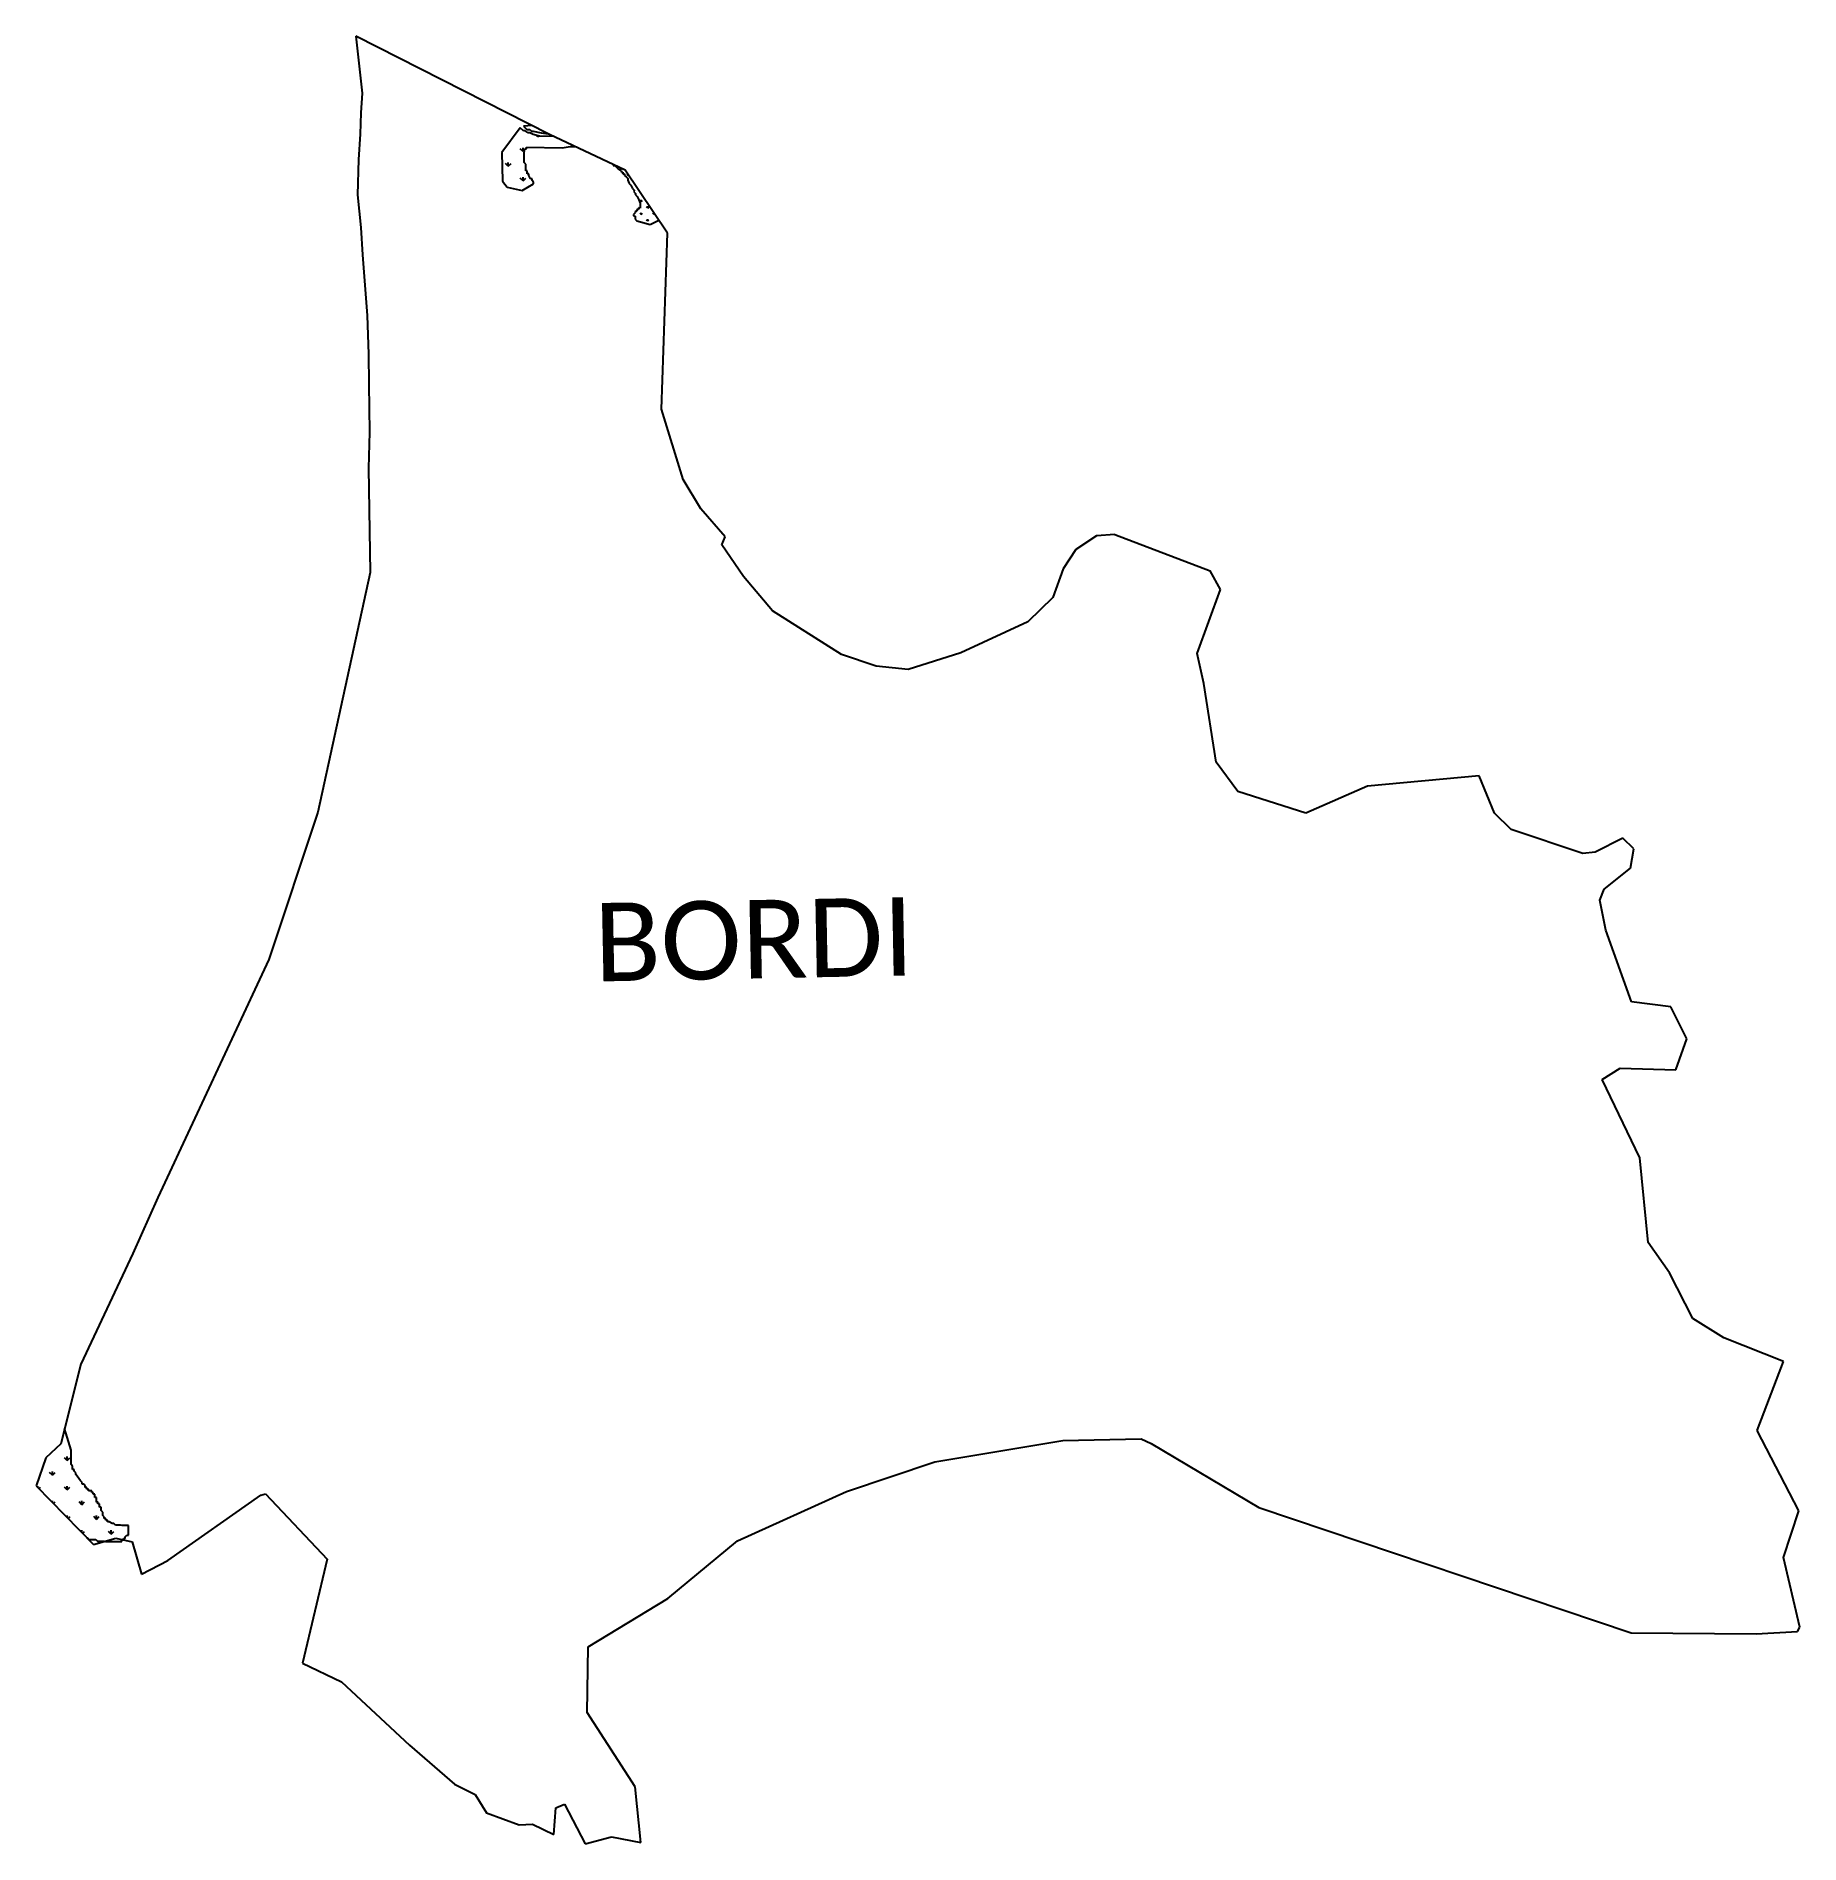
# Model space of a CAD drawing. Header units: metres. Extents: x 262723 to 267030, y 2222791 to 2227206.
import ezdxf

# ---------------------------------------------------------------- set-up
doc = ezdxf.new("R2010")
doc.units = ezdxf.units.M
for name, color, linetype in [('MANGROOVES', 112, 'Continuous'), ('village', 3, 'Continuous'), ('VILLAGE NAME', 250, 'Continuous')]:
    doc.layers.add(name, color=color, linetype=linetype)
doc.styles.add('MtXpl_Calibri', font='calibri.ttf')

msp = doc.modelspace()

# ---------------------------------------------------------------- linework, layer by layer
at = {"layer": 'MANGROOVES'}
for p, q in [((263905.2, 2226982.3), (263860.4, 2226921.7)), ((263912.9, 2226974.2), (263905.2, 2226982.3)), ((263933.8, 2226987.5), (263913, 2226986.3)), ((263913, 2226986.3), (263917.1, 2226982.1)), ((263916.9, 2226974.2), (263912.9, 2226974.2)), ((263924.7, 2226970), (263916.9, 2226974.2)), ((263917.1, 2226982.1), (263920.9, 2226978)), ((263920.9, 2226978), (263928.8, 2226977.9)), ((263928.7, 2226970), (263924.7, 2226970)), ((263936.5, 2226965.8), (263928.7, 2226970)), ((263928.8, 2226977.9), (263932.7, 2226973.8)), ((263932.7, 2226973.8), (263936.7, 2226973.7)), ((263952.2, 2226961.5), (263936.5, 2226965.8)), ((263936.7, 2226973.7), (263956.4, 2226969.4)), ((263987.2, 2226960.8), (263952.2, 2226961.5)), ((263956.4, 2226969.4), (263973.3, 2226967.5)), ((263860.4, 2226921.7), (263861.9, 2226852)), ((263914.6, 2226897.1), (263914.9, 2226920.9)), ((263914.6, 2226897.1), (263914.9, 2226920.9)), ((263918.5, 2226893.1), (263914.6, 2226897.1)), ((263918.5, 2226893.1), (263914.6, 2226897.1)), ((263914.9, 2226920.9), (263916, 2226930.7)), ((263916, 2226930.7), (263919.9, 2226930.6)), ((263919.9, 2226930.6), (263920, 2226934.5)), ((263920, 2226934.5), (264007, 2226932.7)), ((264007, 2226932.7), (264026.9, 2226936.2)), ((264026.9, 2226936.2), (264039.8, 2226936)), ((263861.9, 2226852), (263873.4, 2226836.6)), ((263918.3, 2226877.3), (263918.5, 2226893.1)), ((263918.3, 2226877.3), (263918.5, 2226893.1)), ((263922.2, 2226877.2), (263918.3, 2226877.3)), ((263922.2, 2226877.2), (263918.3, 2226877.3)), ((263922.1, 2226869.3), (263922.2, 2226877.2)), ((263922.1, 2226869.3), (263922.2, 2226877.2)), ((263926.1, 2226869.2), (263922.1, 2226869.3)), ((263926.1, 2226869.2), (263922.1, 2226869.3)), ((263926, 2226865.3), (263926.1, 2226869.2)), ((263926, 2226865.3), (263926.1, 2226869.2)), ((263929.9, 2226857.3), (263926, 2226865.3)), ((263929.9, 2226857.3), (263926, 2226865.3)), ((263933.8, 2226857.2), (263929.9, 2226857.3)), ((263933.8, 2226857.2), (263929.9, 2226857.3)), ((263933.8, 2226853.3), (263933.8, 2226857.2)), ((263933.8, 2226853.3), (263933.8, 2226857.2)), ((263937.7, 2226849.3), (263933.8, 2226853.3)), ((263937.7, 2226849.3), (263933.8, 2226853.3)), ((264132.3, 2226892.2), (264132.3, 2226890)), ((264132.3, 2226892.2), (264132.3, 2226890)), ((264132.3, 2226890), (264136.2, 2226890)), ((264132.3, 2226890), (264136.2, 2226890)), ((264136.2, 2226890), (264140.1, 2226886)), ((264136.2, 2226890), (264140.1, 2226886)), ((264140.1, 2226886), (264144, 2226881.9)), ((264140.1, 2226886), (264144, 2226881.9)), ((264144, 2226881.9), (264151.9, 2226877.9)), ((264144, 2226881.9), (264151.9, 2226877.9)), ((264151.9, 2226877.9), (264152.6, 2226873.9)), ((264152.6, 2226873.9), (264155.8, 2226873.9)), ((264155.8, 2226873.9), (264155.7, 2226869.9)), ((264155.7, 2226869.9), (264159.7, 2226869.8)), ((264159.7, 2226869.8), (264159.6, 2226865.9)), ((264159.6, 2226865.9), (264163.5, 2226861.9)), ((264163.5, 2226861.9), (264167.4, 2226857.9)), ((264167.4, 2226857.9), (264167.4, 2226853.9)), ((264167.4, 2226853.9), (264171.2, 2226845.9)), ((263873.4, 2226836.6), (263909.6, 2226828.8)), ((263909.6, 2226828.8), (263937.6, 2226845.3)), ((263937.6, 2226845.3), (263937.7, 2226849.3)), ((263937.6, 2226847.3), (263937.7, 2226849.3)), ((263937.6, 2226847.3), (263937.6, 2226847.3)), ((264171.2, 2226845.9), (264175.1, 2226841.9)), ((264175.1, 2226841.9), (264179, 2226833.9)), ((264179, 2226833.9), (264182.9, 2226829.9)), ((264182.9, 2226829.9), (264182.8, 2226825.9)), ((264182.8, 2226825.9), (264186.7, 2226821.9)), ((264186.7, 2226821.9), (264186.7, 2226818)), ((264186.7, 2226818), (264190.6, 2226814)), ((264190.6, 2226814), (264194.4, 2226806)), ((264194.4, 2226806), (264198.3, 2226798)), ((264186, 2226774.4), (264182, 2226770.5)), ((264182, 2226770.5), (264182, 2226766.6)), ((264182, 2226766.6), (264185.9, 2226766.5)), ((264185.9, 2226766.5), (264185.8, 2226758.6)), ((264186.1, 2226778.4), (264186, 2226774.4)), ((264190.1, 2226778.3), (264186.1, 2226778.4)), ((264194.1, 2226782.2), (264190.1, 2226782.3)), ((264190.1, 2226782.3), (264190.1, 2226778.3)), ((264198.1, 2226786.1), (264194.1, 2226786.2)), ((264194.1, 2226786.2), (264194.1, 2226782.2)), ((264198.3, 2226798), (264198.1, 2226786.1)), ((264185.8, 2226758.6), (264189.7, 2226754.6)), ((264189.7, 2226754.6), (264222.4, 2226746.1)), ((264222.4, 2226746.1), (264243.2, 2226756.2)), ((262808.3, 2223752.7), (262792, 2223804.9)), ((262807.8, 2223717.1), (262807.9, 2223721)), ((262811.7, 2223713), (262807.8, 2223717.1)), ((262807.9, 2223725), (262808, 2223728.9)), ((262807.9, 2223721), (262807.9, 2223725)), ((262808, 2223732.9), (262808.2, 2223744.8)), ((262808, 2223728.9), (262808, 2223732.9)), ((262808.2, 2223744.8), (262808.3, 2223748.7)), ((262808.3, 2223748.7), (262808.3, 2223752.7)), ((262811.6, 2223709.1), (262811.7, 2223713)), ((262811.6, 2223705.1), (262811.6, 2223709.1)), ((262815.5, 2223705.1), (262811.6, 2223705.1)), ((262815.5, 2223701.1), (262815.5, 2223705.1)), ((262819.4, 2223697.1), (262815.5, 2223701.1)), ((262819.3, 2223693.1), (262819.4, 2223697.1)), ((262823.2, 2223689.1), (262819.3, 2223693.1)), ((262831, 2223677.1), (262823.2, 2223689.1)), ((262834.9, 2223673.1), (262831, 2223677.1)), ((262834.8, 2223669.2), (262834.9, 2223673.1)), ((262838.8, 2223669.1), (262834.8, 2223669.2)), ((262842.7, 2223665.1), (262838.8, 2223669.1)), ((262842.6, 2223661.1), (262842.7, 2223665.1)), ((262846.6, 2223661.1), (262842.6, 2223661.1)), ((262846.5, 2223657.1), (262846.6, 2223661.1)), ((262850.5, 2223657), (262846.5, 2223657.1)), ((262850.4, 2223653.1), (262850.5, 2223657)), ((262854.4, 2223653), (262850.4, 2223653.1)), ((262858.4, 2223653), (262854.4, 2223653)), ((262858.3, 2223649), (262858.4, 2223653)), ((262862.3, 2223649), (262858.3, 2223649)), ((262862.2, 2223645), (262862.3, 2223649)), ((262866.2, 2223644.9), (262862.2, 2223645)), ((262866, 2223637), (262866.1, 2223641)), ((262870, 2223637), (262866, 2223637)), ((262866.1, 2223641), (262866.2, 2223644.9)), ((262869.8, 2223625.1), (262869.9, 2223629)), ((262869.9, 2223633), (262870, 2223637)), ((262869.9, 2223629), (262869.9, 2223633)), ((262873.8, 2223625), (262869.8, 2223625.1)), ((262873.7, 2223621.1), (262873.8, 2223625)), ((262877.7, 2223621), (262873.7, 2223621.1)), ((262877.6, 2223617.1), (262877.7, 2223621)), ((262877.6, 2223613.1), (262877.6, 2223617.1)), ((262881.5, 2223613), (262877.6, 2223613.1)), ((262881.4, 2223605.1), (262881.5, 2223609.1)), ((262885.3, 2223601.1), (262881.4, 2223605.1)), ((262881.5, 2223609.1), (262881.5, 2223613)), ((262885.2, 2223593.2), (262885.3, 2223597.1)), ((262889.1, 2223589.2), (262885.2, 2223593.2)), ((262885.3, 2223597.1), (262885.3, 2223601.1)), ((262889.1, 2223585.2), (262889.1, 2223589.2)), ((262893, 2223585.2), (262889.1, 2223585.2)), ((262893, 2223581.2), (262893, 2223585.2)), ((262896.9, 2223581.1), (262893, 2223581.2)), ((262896.9, 2223577.2), (262896.9, 2223581.1)), ((262900.8, 2223577.1), (262896.9, 2223577.2)), ((262908.7, 2223573), (262900.8, 2223577.1)), ((262912.6, 2223573), (262908.7, 2223573)), ((262916.5, 2223569), (262912.6, 2223573)), ((262920.5, 2223568.9), (262916.5, 2223569)), ((262924.5, 2223568.9), (262920.5, 2223568.9)), ((262928.4, 2223568.8), (262924.5, 2223568.9)), ((262932.4, 2223568.7), (262928.4, 2223568.8)), ((262936.3, 2223568.7), (262932.4, 2223568.7)), ((262940.3, 2223568.6), (262936.3, 2223568.7)), ((262939.8, 2223537), (262939.9, 2223540.9)), ((262939.9, 2223540.9), (262943.9, 2223544.8)), ((262944.3, 2223568.6), (262940.3, 2223568.6)), ((262943.9, 2223544.8), (262947.9, 2223544.8)), ((262948.2, 2223568.5), (262944.3, 2223568.6)), ((262947.9, 2223548.7), (262948, 2223552.7)), ((262947.9, 2223544.8), (262947.9, 2223548.7)), ((262948, 2223552.7), (262948.1, 2223560.6)), ((262948, 2223552.7), (262948.1, 2223560.6)), ((262948.1, 2223560.6), (262948.2, 2223564.6)), ((262948.2, 2223564.6), (262948.2, 2223568.5)), ((262847.2, 2223538.3), (262848.8, 2223538.3)), ((262848.8, 2223538.3), (262848.8, 2223536.7)), ((262851.1, 2223534.3), (262852.7, 2223534.2)), ((262852.7, 2223534.2), (262856.7, 2223534.2)), ((262856.7, 2223534.2), (262860.6, 2223534.1)), ((262860.6, 2223534.1), (262864.6, 2223534.1)), ((262864.6, 2223534.1), (262868.5, 2223534)), ((262868.5, 2223534), (262872.4, 2223530)), ((262872.4, 2223530), (262876.4, 2223529.9)), ((262876.4, 2223529.9), (262880.3, 2223529.9)), ((262880.3, 2223529.9), (262884.3, 2223529.8)), ((262884.3, 2223529.8), (262888.3, 2223529.8)), ((262888.3, 2223529.8), (262892.2, 2223529.7)), ((262892.2, 2223529.7), (262896.2, 2223529.7)), ((262896.2, 2223529.7), (262900.1, 2223529.6)), ((262900.1, 2223529.6), (262904.1, 2223529.5)), ((262904.1, 2223529.5), (262908.1, 2223529.5)), ((262908.1, 2223529.5), (262912, 2223529.4)), ((262912, 2223529.4), (262919.9, 2223529.3)), ((262919.9, 2223529.3), (262923.9, 2223529.3)), ((262923.9, 2223529.3), (262927.9, 2223529.2)), ((262927.9, 2223529.2), (262931.8, 2223529.1)), ((262931.8, 2223529.1), (262931.9, 2223533.1)), ((262931.9, 2223533.1), (262935.8, 2223533.1)), ((262935.8, 2223533.1), (262935.9, 2223537)), ((262935.9, 2223537), (262939.8, 2223537))]:
    msp.add_line(p, q, dxfattribs=at)
at = {"layer": 'MANGROOVES', "linetype": 'Continuous'}
for p, q in [((263947.7, 2226959.8), (263943.6, 2226963.9)), ((263947.7, 2226959.8), (263947.7, 2226962.8)), ((263947.7, 2226959.8), (263950, 2226962.2)), ((263875.8, 2226888), (263869.1, 2226894.7)), ((263875.8, 2226888), (263875.8, 2226897.5)), ((263875.8, 2226888), (263882.6, 2226894.7)), ((263911.8, 2226923.9), (263905, 2226930.6)), ((263911.8, 2226923.9), (263911.8, 2226933.4)), ((263911.8, 2226923.9), (263915.7, 2226927.8)), ((263918.5, 2226930.6), (263918.5, 2226930.6)), ((263983.6, 2226933.2), (263983.6, 2226933.4)), ((263911.8, 2226852.1), (263905, 2226858.8)), ((263911.8, 2226852.1), (263911.8, 2226861.6)), ((263911.8, 2226852.1), (263918.5, 2226858.8)), ((264153.2, 2226880.8), (264150.2, 2226883.7)), ((264153.2, 2226880.8), (264153.2, 2226882.4)), ((264153.2, 2226880.8), (264154.2, 2226881.9)), ((264169, 2226865), (264166, 2226868)), ((264169, 2226865), (264169, 2226866.9)), ((264169, 2226865), (264169.7, 2226865.8)), ((264186.7, 2226819.5), (264187.7, 2226820.6)), ((264200.6, 2226801.8), (264200.6, 2226806)), ((264200.6, 2226801.8), (264197.6, 2226804.7)), ((264200.6, 2226770.2), (264197.6, 2226773.1)), ((264200.6, 2226801.8), (264203.5, 2226804.7)), ((264200.6, 2226770.2), (264200.6, 2226774.4)), ((264200.6, 2226770.2), (264203.5, 2226773.1)), ((264216.4, 2226786), (264213.4, 2226788.9)), ((264216.4, 2226786), (264216.4, 2226790.2)), ((264216.4, 2226786), (264219.3, 2226788.9)), ((264232.2, 2226770.2), (264229.2, 2226773.1)), ((264232.2, 2226770.2), (264232.2, 2226772.6)), ((264232.2, 2226770.2), (264233.2, 2226771.1)), ((264187.4, 2226757), (264187.7, 2226757.3)), ((264216.4, 2226754.4), (264213.4, 2226757.3)), ((264216.4, 2226754.4), (264216.4, 2226758.6)), ((264216.4, 2226754.4), (264219.3, 2226757.3)), ((262798.2, 2223726.9), (262791.5, 2223733.7)), ((262798.2, 2223726.9), (262798.2, 2223736.5)), ((262798.2, 2223726.9), (262805, 2223733.7)), ((262762.3, 2223691), (262755.6, 2223697.8)), ((262762.3, 2223691), (262762.3, 2223700.5)), ((262762.3, 2223691), (262769, 2223697.8)), ((262726.4, 2223661.7), (262726.4, 2223664.6)), ((262729.7, 2223658.4), (262733.1, 2223661.8)), ((262762.3, 2223625), (262762.3, 2223628.7)), ((262798.2, 2223655.1), (262791.5, 2223661.8)), ((262798.2, 2223655.1), (262798.2, 2223664.6)), ((262798.2, 2223655.1), (262805, 2223661.8)), ((262834.1, 2223619.2), (262834.1, 2223628.7)), ((262765.2, 2223622.1), (262769, 2223625.9)), ((262798.2, 2223588.3), (262798.2, 2223592.8)), ((262800.7, 2223585.8), (262805, 2223590)), ((262834.1, 2223619.2), (262827.4, 2223625.9)), ((262834.1, 2223619.2), (262840.9, 2223625.9)), ((262870.1, 2223583.3), (262863.3, 2223590)), ((262870.1, 2223583.3), (262870.1, 2223592.8)), ((262870.1, 2223583.3), (262876.8, 2223590)), ((262834.1, 2223551.6), (262834.1, 2223556.9)), ((262836.3, 2223549.5), (262840.9, 2223554.1)), ((262906, 2223547.3), (262899.2, 2223554.1)), ((262906, 2223547.3), (262906, 2223556.9)), ((262906, 2223547.3), (262912.7, 2223554.1))]:
    msp.add_line(p, q, dxfattribs=at)
at = {"layer": 'village'}
for p, q in [((263976.3, 2226966), (263503.7, 2227205.8)), ((263503.7, 2227205.8), (263518.9, 2227066.8)), ((263518.9, 2227066.8), (263515.5, 2227018.5)), ((263515.5, 2227018.5), (263513.7, 2226966.5)), ((263513.7, 2226966.5), (263509.9, 2226904.8)), ((264161.2, 2226878.6), (263976.3, 2226966)), ((263509.9, 2226904.8), (263507.9, 2226818.3)), ((264264.3, 2226724.6), (264161.2, 2226878.6)), ((263507.9, 2226818.3), (263515.4, 2226738.9)), ((263515.4, 2226738.9), (263519.6, 2226671.5)), ((264249.6, 2226295), (264264.3, 2226724.6)), ((263519.6, 2226671.5), (263525.7, 2226597.7)), ((263525.7, 2226597.7), (263531.5, 2226523.2)), ((263531.5, 2226523.2), (263534.4, 2226429.1)), ((263534.4, 2226429.1), (263535.3, 2226356.2)), ((263535.3, 2226356.2), (263536.8, 2226238.5)), ((264303, 2226123.1), (264249.6, 2226295)), ((263536.8, 2226238.5), (263534.4, 2226150.9)), ((263534.4, 2226150.9), (263538.7, 2225895.5)), ((264346.3, 2226051.4), (264303, 2226123.1)), ((264405.6, 2225983.4), (264346.3, 2226051.4)), ((264397.3, 2225963.3), (264405.6, 2225983.4)), ((265312.8, 2225985.4), (265261.7, 2225952.3)), ((265357, 2225988.5), (265312.8, 2225985.4)), ((265357, 2225988.5), (265590.1, 2225899.9)), ((264450.2, 2225886.1), (264397.3, 2225963.3)), ((265261.7, 2225952.3), (265230.7, 2225904.6)), ((263538.7, 2225895.5), (263411, 2225310.7)), ((264521.5, 2225802.6), (264450.2, 2225886.1)), ((265230.7, 2225904.6), (265205.6, 2225834.6)), ((265615.6, 2225854.4), (265590.1, 2225899.9)), ((265205.6, 2225834.6), (265144.7, 2225775.7)), ((265558.3, 2225697.7), (265615.6, 2225854.4)), ((264689.3, 2225695.3), (264521.5, 2225802.6)), ((265144.7, 2225775.7), (264981, 2225699.3)), ((264774.4, 2225667.5), (264689.3, 2225695.3)), ((264852.6, 2225659.3), (264774.4, 2225667.5)), ((264981, 2225699.3), (264852.6, 2225659.3)), ((265574.5, 2225624.9), (265558.3, 2225697.7)), ((265605, 2225432.9), (265574.5, 2225624.9)), ((265657.5, 2225361.1), (265605, 2225432.9)), ((266246.9, 2225399), (265974.7, 2225373.7)), ((266284.2, 2225308.4), (266246.9, 2225399)), ((265823.4, 2225308.1), (265657.5, 2225361.1)), ((265974.7, 2225373.7), (265823.4, 2225308.1)), ((263411, 2225310.7), (263291.1, 2224951)), ((266325.3, 2225267.9), (266284.2, 2225308.4)), ((266500.1, 2225209.7), (266325.3, 2225267.9)), ((266597.6, 2225246.9), (266530.1, 2225212.5)), ((266624.9, 2225220.9), (266597.6, 2225246.9)), ((266616.7, 2225174.2), (266624.9, 2225220.9)), ((266530.1, 2225212.5), (266500.1, 2225209.7)), ((266552.7, 2225122.5), (266616.7, 2225174.2)), ((266542.2, 2225096), (266552.7, 2225122.5)), ((266556.1, 2225022.3), (266542.2, 2225096)), ((266618.8, 2224847.5), (266556.1, 2225022.3)), ((263291.1, 2224951), (263020, 2224369.8)), ((266715.2, 2224835.3), (266618.8, 2224847.5)), ((266754.2, 2224756.9), (266715.2, 2224835.3)), ((266727.3, 2224680.9), (266754.2, 2224756.9)), ((266547.4, 2224657.4), (266591.4, 2224685.2)), ((266639.8, 2224466.1), (266547.4, 2224657.4)), ((266591.4, 2224685.2), (266727.3, 2224680.9)), ((266659.8, 2224259.6), (266639.8, 2224466.1)), ((263020, 2224369.8), (262958.8, 2224232.5)), ((266712.3, 2224185.3), (266659.8, 2224259.6)), ((262958.8, 2224232.5), (262831.4, 2223962.3)), ((266768.7, 2224073.7), (266712.3, 2224185.3)), ((266844.8, 2224026.9), (266768.7, 2224073.7)), ((266990, 2223968.6), (266844.8, 2224026.9)), ((262831.4, 2223962.3), (262782.7, 2223767.7)), ((266925.9, 2223800.5), (266990, 2223968.6)), ((262782.7, 2223767.7), (262746.4, 2223733.9)), ((264918, 2223724.2), (265230.1, 2223776.3)), ((265230.1, 2223776.3), (265421.7, 2223779.9)), ((265421.7, 2223779.9), (265445.7, 2223768.9)), ((265445.7, 2223768.9), (265708.7, 2223612.2)), ((267027.6, 2223604.6), (266925.9, 2223800.5)), ((262746.4, 2223733.9), (262722.7, 2223665.5)), ((264701.5, 2223651.1), (264918, 2223724.2)), ((262722.7, 2223665.5), (262863.1, 2223522)), ((263044, 2223483.2), (263271.8, 2223642.1)), ((263271.8, 2223642.1), (263282.6, 2223646)), ((263282.6, 2223646), (263433.4, 2223486.3)), ((264435.9, 2223531.2), (264701.5, 2223651.1)), ((265708.7, 2223612.2), (266618.4, 2223306)), ((266990.3, 2223490.3), (267027.6, 2223604.6)), ((262863.1, 2223522), (262917.4, 2223537.4)), ((262917.4, 2223537.4), (262956.8, 2223528.6)), ((262956.8, 2223528.6), (262980, 2223449.9)), ((264265.7, 2223390.2), (264435.9, 2223531.2)), ((262980, 2223449.9), (263044, 2223483.2)), ((263433.4, 2223486.3), (263372.9, 2223231.9)), ((267030.3, 2223319.7), (266990.3, 2223490.3)), ((264071.2, 2223272.1), (264265.7, 2223390.2)), ((267024.9, 2223309.1), (267030.3, 2223319.7)), ((266618.4, 2223306), (266923.7, 2223303.7)), ((266923.7, 2223303.7), (267024.9, 2223309.1)), ((263372.9, 2223231.9), (263468.7, 2223186.7)), ((264068.5, 2223111.4), (264071.2, 2223272.1)), ((263468.7, 2223186.7), (263634.9, 2223032.1)), ((264186, 2222929.8), (264068.5, 2223111.4)), ((263634.9, 2223032.1), (263744.4, 2222936.5)), ((263744.4, 2222936.5), (263795, 2222911.5)), ((264199.3, 2222794.5), (264186, 2222929.8)), ((263795, 2222911.5), (263822.2, 2222866.7)), ((263987.4, 2222813.8), (263992.1, 2222878.9)), ((263992.1, 2222878.9), (264013.3, 2222888)), ((264013.3, 2222888), (264063.5, 2222790.9)), ((263822.2, 2222866.7), (263902.2, 2222837.4)), ((263902.2, 2222837.4), (263935, 2222839.3)), ((263935, 2222839.3), (263987.4, 2222813.8)), ((264063.5, 2222790.9), (264127.8, 2222807.7)), ((264127.8, 2222807.7), (264199.3, 2222794.5))]:
    msp.add_line(p, q, dxfattribs=at)

# ---------------------------------------------------------------- texts
at = {"layer": 'VILLAGE NAME', "style": 'MtXpl_Calibri'}
msp.add_text('BORDI', height=191.46, rotation=1.1028, dxfattribs=at).set_placement((264087.4, 2224896.9))

doc.saveas('drawing.dxf')
